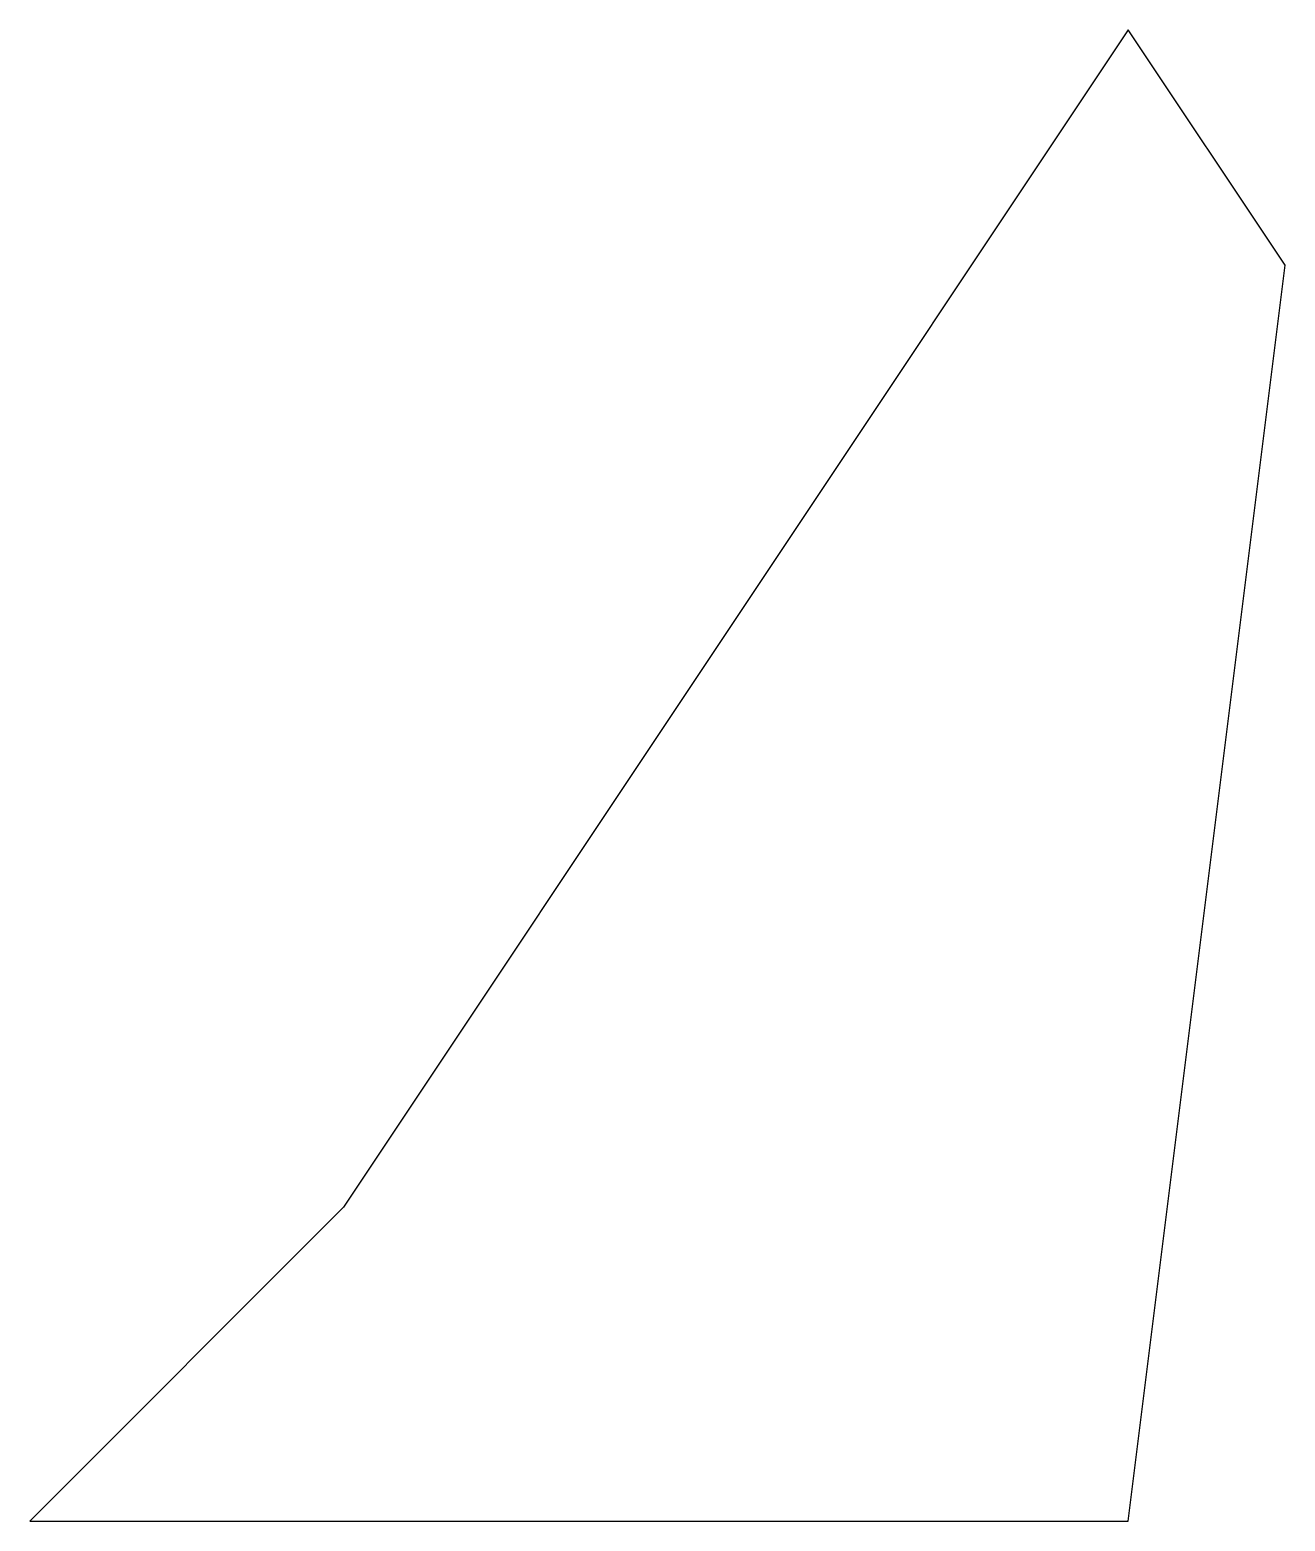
# Model space of a CAD drawing. Header units: inches. Extents: x 110 to 270, y 110 to 300.
import ezdxf

# ---------------------------------------------------------------- set-up
doc = ezdxf.new("R2010")
doc.units = ezdxf.units.IN
doc.header["$MEASUREMENT"] = 0

msp = doc.modelspace()

# ---------------------------------------------------------------- linework, layer by layer
for p, q in [((250, 300), (150, 150)), ((270, 270), (250, 300)), ((250, 110), (270, 270)), ((150, 150), (110, 110)), ((110, 110), (250, 110))]:
    msp.add_line(p, q)

doc.saveas('drawing.dxf')
